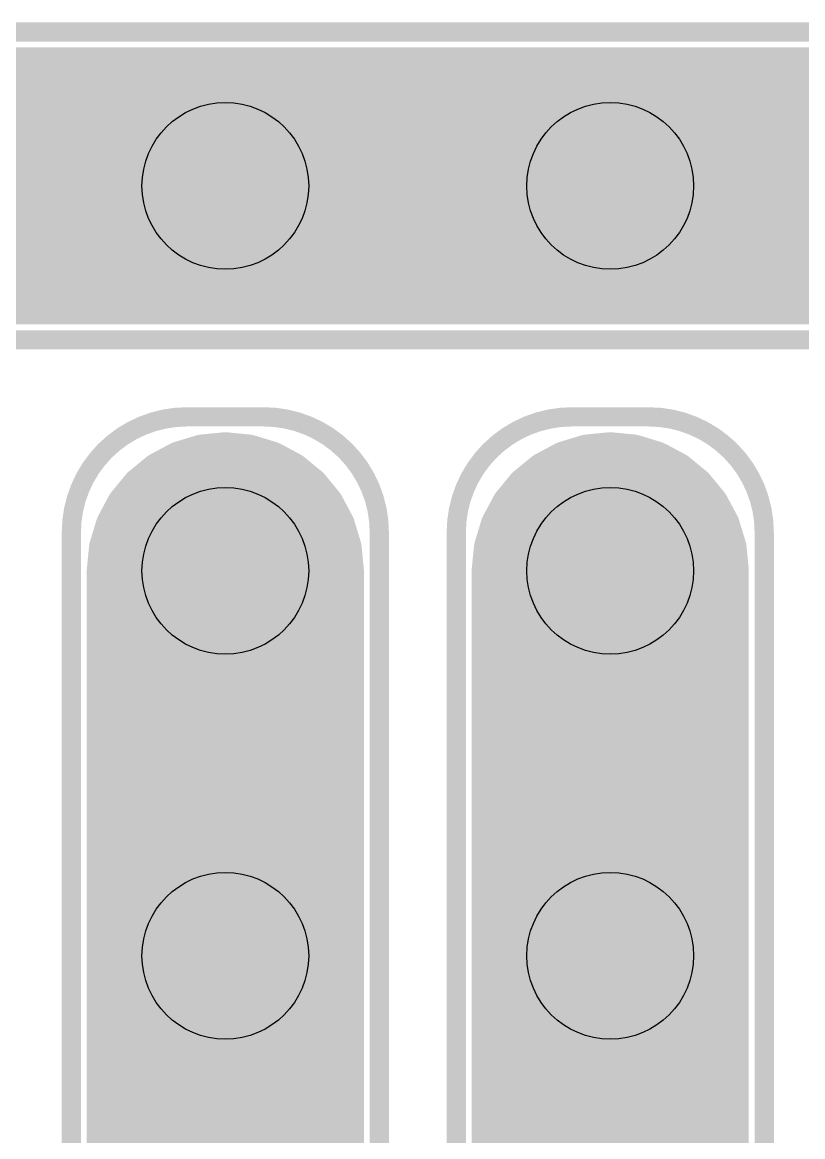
# Model space of a CAD drawing. Extents: x -0.4 to 91.5, y -0.3 to 57.4.
# Drawn here: x 41.59 to 46.74, y 21.03 to 28.38 of the extents above; entities that cross this region are included whole.
import ezdxf

# ---------------------------------------------------------------- set-up
doc = ezdxf.new("R2010")
doc.units = 0
for name, color, linetype in [('1', 12, 'CONTINUOUS'), ('16', 132, 'CONTINUOUS'), ('20', 53, 'CONTINUOUS'), ('21', 253, 'CONTINUOUS')]:
    doc.layers.add(name, color=color, linetype=linetype)

msp = doc.modelspace()

# ---------------------------------------------------------------- linework, layer by layer
at = {"layer": '1', "const_width": 0.3048}
for points in [[(37.6619, 28.0416), (65.9701, 28.0416)], [(37.846, 28.067), (65.786, 28.067)], [(37.2194, 27.7368), (66.4126, 27.7368)], [(37.0965, 27.432), (66.5355, 27.432)], [(37.1075, 27.1272), (66.5245, 27.1272)], [(37.2611, 26.8224), (66.371, 26.8224)], [(65.786, 26.543), (37.846, 26.543)], [(42.6344, 25.469), (42.7773, 25.5124)], [(42.7773, 25.5124), (42.926, 25.527)], [(42.926, 25.527), (43.0747, 25.5124)], [(43.0747, 25.5124), (43.2176, 25.469)], [(45.1744, 25.469), (45.3173, 25.5124)], [(45.3173, 25.5124), (45.466, 25.527)], [(45.466, 25.527), (45.6147, 25.5124)], [(45.6147, 25.5124), (45.7576, 25.469)], [(42.5027, 25.3986), (42.6344, 25.469)], [(43.2176, 25.469), (43.3493, 25.3986)], [(45.0427, 25.3986), (45.1744, 25.469)], [(45.7576, 25.469), (45.8893, 25.3986)], [(42.3872, 25.3038), (42.5027, 25.3986)], [(43.3493, 25.3986), (43.4648, 25.3038)], [(44.9272, 25.3038), (45.0427, 25.3986)], [(45.8893, 25.3986), (46.0048, 25.3038)], [(42.2924, 25.1883), (42.3872, 25.3038)], [(42.3827, 25.2984), (43.4693, 25.2984)], [(43.4648, 25.3038), (43.5596, 25.1883)], [(44.8324, 25.1883), (44.9272, 25.3038)], [(44.9227, 25.2984), (46.0093, 25.2984)], [(46.0048, 25.3038), (46.0996, 25.1883)], [(42.222, 25.0566), (42.2924, 25.1883)], [(43.5596, 25.1883), (43.63, 25.0566)], [(44.762, 25.0566), (44.8324, 25.1883)], [(46.0996, 25.1883), (46.17, 25.0566)], [(42.1786, 24.9137), (42.222, 25.0566)], [(43.63, 25.0566), (43.6734, 24.9137)], [(44.7186, 24.9137), (44.762, 25.0566)], [(46.17, 25.0566), (46.2134, 24.9137)], [(42.2029, 24.9936), (43.6491, 24.9936)], [(44.7429, 24.9936), (46.1891, 24.9936)], [(42.164, 24.765), (42.1786, 24.9137)], [(43.6734, 24.9137), (43.688, 24.765)], [(44.704, 24.765), (44.7186, 24.9137)], [(46.2134, 24.9137), (46.228, 24.765)], [(42.164, 14.605), (42.164, 24.765)], [(43.688, 24.765), (43.688, 14.605)], [(44.704, 14.605), (44.704, 24.765)], [(46.228, 24.765), (46.228, 14.605)], [(42.164, 24.6888), (43.688, 24.6888)], [(44.704, 24.6888), (46.228, 24.6888)], [(42.164, 24.384), (43.688, 24.384)], [(44.704, 24.384), (46.228, 24.384)], [(42.164, 24.0792), (43.688, 24.0792)], [(44.704, 24.0792), (46.228, 24.0792)], [(42.164, 23.7744), (43.688, 23.7744)], [(44.704, 23.7744), (46.228, 23.7744)], [(42.164, 23.4696), (43.688, 23.4696)], [(44.704, 23.4696), (46.228, 23.4696)], [(42.164, 23.1648), (43.688, 23.1648)], [(44.704, 23.1648), (46.228, 23.1648)], [(42.164, 22.86), (43.688, 22.86)], [(44.704, 22.86), (46.228, 22.86)], [(42.164, 22.5552), (43.688, 22.5552)], [(44.704, 22.5552), (46.228, 22.5552)], [(42.164, 22.2504), (43.688, 22.2504)], [(44.704, 22.2504), (46.228, 22.2504)], [(42.164, 21.9456), (43.688, 21.9456)], [(44.704, 21.9456), (46.228, 21.9456)], [(42.164, 21.6408), (43.688, 21.6408)], [(44.704, 21.6408), (46.228, 21.6408)], [(42.164, 21.336), (43.688, 21.336)], [(44.704, 21.336), (46.228, 21.336)], [(42.164, 21.0312), (43.688, 21.0312)], [(44.704, 21.0312), (46.228, 21.0312)]]:
    msp.add_lwpolyline(points, dxfattribs=at)
at = {"layer": '1', "const_width": 0.1524}
for points in [[(42.7699, 25.5882, 1), (42.7848, 25.4365)], [(42.7995, 25.4394, 1), (42.7552, 25.5853)], [(42.9335, 25.6028, 1), (42.9185, 25.4512)], [(42.9335, 25.4512, 1), (42.9185, 25.6028)], [(43.0968, 25.5853, 1), (43.0525, 25.4394)], [(43.0672, 25.4365, 1), (43.0821, 25.5882)], [(45.3099, 25.5882, 1), (45.3248, 25.4365)], [(45.3395, 25.4394, 1), (45.2952, 25.5853)], [(45.4735, 25.6028, 1), (45.4585, 25.4512)], [(45.4735, 25.4512, 1), (45.4585, 25.6028)], [(45.6368, 25.5853, 1), (45.5925, 25.4394)], [(45.6072, 25.4365, 1), (45.6221, 25.5882)], [(42.6123, 25.5419, 1), (42.6565, 25.3961)], [(42.6703, 25.4018, 1), (42.5985, 25.5362)], [(43.2535, 25.5362, 1), (43.1817, 25.4018)], [(43.1955, 25.3961, 1), (43.2397, 25.5419)], [(45.1523, 25.5419, 1), (45.1965, 25.3961)], [(45.2103, 25.4018, 1), (45.1385, 25.5362)], [(45.7935, 25.5362, 1), (45.7217, 25.4018)], [(45.7355, 25.3961, 1), (45.7797, 25.5419)], [(42.4667, 25.4658, 1), (42.5386, 25.3314)], [(42.551, 25.3397, 1), (42.4543, 25.4575)], [(43.3977, 25.4575, 1), (43.301, 25.3397)], [(43.3134, 25.3314, 1), (43.3853, 25.4658)], [(45.0067, 25.4658, 1), (45.0786, 25.3314)], [(45.091, 25.3397, 1), (44.9943, 25.4575)], [(45.9377, 25.4575, 1), (45.841, 25.3397)], [(45.8534, 25.3314, 1), (45.9253, 25.4658)], [(42.3827, 25.3746, 1), (42.3827, 25.2222)], [(42.4461, 25.2555, 1), (42.3283, 25.3522)], [(43.5237, 25.3522, 1), (43.4059, 25.2555)], [(43.4693, 25.2222, 1), (43.4693, 25.3746)], [(44.9227, 25.3746, 1), (44.9227, 25.2222)], [(44.9861, 25.2555, 1), (44.8683, 25.3522)], [(46.0637, 25.3522, 1), (45.9459, 25.2555)], [(46.0093, 25.2222, 1), (46.0093, 25.3746)], [(42.3388, 25.3627, 1), (42.4355, 25.2449)], [(43.4165, 25.2449, 1), (43.5132, 25.3627)], [(44.8788, 25.3627, 1), (44.9755, 25.2449)], [(45.9565, 25.2449, 1), (46.0532, 25.3627)], [(42.2335, 25.2367, 1), (42.3513, 25.14)], [(42.3596, 25.1524, 1), (42.2252, 25.2243)], [(43.6268, 25.2243, 1), (43.4924, 25.1524)], [(43.5007, 25.14, 1), (43.6185, 25.2367)], [(44.7735, 25.2367, 1), (44.8913, 25.14)], [(44.8996, 25.1524, 1), (44.7652, 25.2243)], [(46.1668, 25.2243, 1), (46.0324, 25.1524)], [(46.0407, 25.14, 1), (46.1585, 25.2367)], [(42.1548, 25.0925, 1), (42.2892, 25.0207)], [(42.2949, 25.0345, 1), (42.1491, 25.0787)], [(43.7029, 25.0787, 1), (43.5571, 25.0345)], [(43.5628, 25.0207, 1), (43.6972, 25.0925)], [(44.6948, 25.0925, 1), (44.8292, 25.0207)], [(44.8349, 25.0345, 1), (44.6891, 25.0787)], [(46.2429, 25.0787, 1), (46.0971, 25.0345)], [(46.1028, 25.0207, 1), (46.2372, 25.0925)], [(42.2029, 25.0698, 1), (42.2029, 24.9174)], [(43.6491, 24.9174, 1), (43.6491, 25.0698)], [(44.7429, 25.0698, 1), (44.7429, 24.9174)], [(46.1891, 24.9174, 1), (46.1891, 25.0698)], [(42.1057, 24.9358, 1), (42.2516, 24.8915)], [(42.2545, 24.9062, 1), (42.1028, 24.9211)], [(43.7492, 24.9211, 1), (43.5975, 24.9062)], [(43.6004, 24.8915, 1), (43.7463, 24.9358)], [(44.6457, 24.9358, 1), (44.7916, 24.8915)], [(44.7945, 24.9062, 1), (44.6428, 24.9211)], [(46.2892, 24.9211, 1), (46.1375, 24.9062)], [(46.1404, 24.8915, 1), (46.2863, 24.9358)], [(42.2402, 24.765, 1), (42.0878, 24.765)], [(43.7642, 24.765, 1), (43.6118, 24.765)], [(44.7802, 24.765, 1), (44.6278, 24.765)], [(46.3042, 24.765, 1), (46.1518, 24.765)], [(42.0882, 24.7725, 1), (42.2398, 24.7575)], [(42.164, 24.765, 1), (42.164, 24.6126)], [(43.6122, 24.7575, 1), (43.7638, 24.7725)], [(43.688, 24.6126, 1), (43.688, 24.765)], [(44.6282, 24.7725, 1), (44.7798, 24.7575)], [(44.704, 24.765, 1), (44.704, 24.6126)], [(46.1522, 24.7575, 1), (46.3038, 24.7725)], [(46.228, 24.6126, 1), (46.228, 24.765)], [(42.164, 24.4602, 1), (42.164, 24.3078)], [(43.688, 24.3078, 1), (43.688, 24.4602)], [(44.704, 24.4602, 1), (44.704, 24.3078)], [(46.228, 24.3078, 1), (46.228, 24.4602)], [(42.164, 24.1554, 1), (42.164, 24.003)], [(43.688, 24.003, 1), (43.688, 24.1554)], [(44.704, 24.1554, 1), (44.704, 24.003)], [(46.228, 24.003, 1), (46.228, 24.1554)], [(42.164, 23.8506, 1), (42.164, 23.6982)], [(43.688, 23.6982, 1), (43.688, 23.8506)], [(44.704, 23.8506, 1), (44.704, 23.6982)], [(46.228, 23.6982, 1), (46.228, 23.8506)], [(42.164, 23.5458, 1), (42.164, 23.3934)], [(43.688, 23.3934, 1), (43.688, 23.5458)], [(44.704, 23.5458, 1), (44.704, 23.3934)], [(46.228, 23.3934, 1), (46.228, 23.5458)], [(42.164, 23.241, 1), (42.164, 23.0886)], [(43.688, 23.0886, 1), (43.688, 23.241)], [(44.704, 23.241, 1), (44.704, 23.0886)], [(46.228, 23.0886, 1), (46.228, 23.241)], [(42.164, 22.9362, 1), (42.164, 22.7838)], [(43.688, 22.7838, 1), (43.688, 22.9362)], [(44.704, 22.9362, 1), (44.704, 22.7838)], [(46.228, 22.7838, 1), (46.228, 22.9362)], [(42.164, 22.6314, 1), (42.164, 22.479)], [(43.688, 22.479, 1), (43.688, 22.6314)], [(44.704, 22.6314, 1), (44.704, 22.479)], [(46.228, 22.479, 1), (46.228, 22.6314)], [(42.164, 22.3266, 1), (42.164, 22.1742)], [(43.688, 22.1742, 1), (43.688, 22.3266)], [(44.704, 22.3266, 1), (44.704, 22.1742)], [(46.228, 22.1742, 1), (46.228, 22.3266)], [(42.164, 22.0218, 1), (42.164, 21.8694)], [(43.688, 21.8694, 1), (43.688, 22.0218)], [(44.704, 22.0218, 1), (44.704, 21.8694)], [(46.228, 21.8694, 1), (46.228, 22.0218)], [(42.164, 21.717, 1), (42.164, 21.5646)], [(43.688, 21.5646, 1), (43.688, 21.717)], [(44.704, 21.717, 1), (44.704, 21.5646)], [(46.228, 21.5646, 1), (46.228, 21.717)], [(42.164, 21.4122, 1), (42.164, 21.2598)], [(43.688, 21.2598, 1), (43.688, 21.4122)], [(44.704, 21.4122, 1), (44.704, 21.2598)], [(46.228, 21.2598, 1), (46.228, 21.4122)], [(42.164, 21.1074, 1), (42.164, 20.955)], [(43.688, 20.955, 1), (43.688, 21.1074)], [(44.704, 21.1074, 1), (44.704, 20.955)], [(46.228, 20.955, 1), (46.228, 21.1074)]]:
    msp.add_lwpolyline(points, format="xyb", dxfattribs=at)
at = {"layer": '16', "const_width": 0.3048}
for points in [[(37.6619, 28.0416), (65.9701, 28.0416)], [(65.786, 28.067), (37.846, 28.067)], [(37.2194, 27.7368), (66.4126, 27.7368)], [(37.0965, 27.432), (66.5355, 27.432)], [(37.1075, 27.1272), (66.5245, 27.1272)], [(37.261, 26.8224), (66.371, 26.8224)], [(37.846, 26.543), (65.786, 26.543)], [(42.7773, 25.5124), (42.6344, 25.469)], [(42.926, 25.527), (42.7773, 25.5124)], [(43.0747, 25.5124), (42.926, 25.527)], [(43.2176, 25.469), (43.0747, 25.5124)], [(45.3173, 25.5124), (45.1744, 25.469)], [(45.466, 25.527), (45.3173, 25.5124)], [(45.6147, 25.5124), (45.466, 25.527)], [(45.7576, 25.469), (45.6147, 25.5124)], [(42.6344, 25.469), (42.5027, 25.3986)], [(43.3493, 25.3986), (43.2176, 25.469)], [(45.1744, 25.469), (45.0427, 25.3986)], [(45.8893, 25.3986), (45.7576, 25.469)], [(42.5027, 25.3986), (42.3872, 25.3038)], [(43.4648, 25.3038), (43.3493, 25.3986)], [(45.0427, 25.3986), (44.9272, 25.3038)], [(46.0048, 25.3038), (45.8893, 25.3986)], [(42.3872, 25.3038), (42.2924, 25.1883)], [(42.3827, 25.2984), (43.4693, 25.2984)], [(43.5596, 25.1883), (43.4648, 25.3038)], [(44.9272, 25.3038), (44.8324, 25.1883)], [(44.9227, 25.2984), (46.0093, 25.2984)], [(46.0996, 25.1883), (46.0048, 25.3038)], [(42.2924, 25.1883), (42.222, 25.0566)], [(43.63, 25.0566), (43.5596, 25.1883)], [(44.8324, 25.1883), (44.762, 25.0566)], [(46.17, 25.0566), (46.0996, 25.1883)], [(42.222, 25.0566), (42.1786, 24.9137)], [(43.6734, 24.9137), (43.63, 25.0566)], [(44.762, 25.0566), (44.7186, 24.9137)], [(46.2134, 24.9137), (46.17, 25.0566)], [(42.2029, 24.9936), (43.6491, 24.9936)], [(44.7429, 24.9936), (46.1891, 24.9936)], [(42.1786, 24.9137), (42.164, 24.765)], [(43.688, 24.765), (43.6734, 24.9137)], [(44.7186, 24.9137), (44.704, 24.765)], [(46.228, 24.765), (46.2134, 24.9137)], [(42.164, 24.765), (42.164, 14.605)], [(43.688, 14.605), (43.688, 24.765)], [(44.704, 24.765), (44.704, 14.605)], [(46.228, 14.605), (46.228, 24.765)], [(42.164, 24.6888), (43.688, 24.6888)], [(44.704, 24.6888), (46.228, 24.6888)], [(42.164, 24.384), (43.688, 24.384)], [(44.704, 24.384), (46.228, 24.384)], [(42.164, 24.0792), (43.688, 24.0792)], [(44.704, 24.0792), (46.228, 24.0792)], [(42.164, 23.7744), (43.688, 23.7744)], [(44.704, 23.7744), (46.228, 23.7744)], [(42.164, 23.4696), (43.688, 23.4696)], [(44.704, 23.4696), (46.228, 23.4696)], [(42.164, 23.1648), (43.688, 23.1648)], [(44.704, 23.1648), (46.228, 23.1648)], [(42.164, 22.86), (43.688, 22.86)], [(44.704, 22.86), (46.228, 22.86)], [(42.164, 22.5552), (43.688, 22.5552)], [(44.704, 22.5552), (46.228, 22.5552)], [(42.164, 22.2504), (43.688, 22.2504)], [(44.704, 22.2504), (46.228, 22.2504)], [(42.164, 21.9456), (43.688, 21.9456)], [(44.704, 21.9456), (46.228, 21.9456)], [(42.164, 21.6408), (43.688, 21.6408)], [(44.704, 21.6408), (46.228, 21.6408)], [(42.164, 21.336), (43.688, 21.336)], [(44.704, 21.336), (46.228, 21.336)], [(42.164, 21.0312), (43.688, 21.0312)], [(44.704, 21.0312), (46.228, 21.0312)]]:
    msp.add_lwpolyline(points, dxfattribs=at)
at = {"layer": '16', "const_width": 0.1524}
for points in [[(42.7699, 25.5882, 1), (42.7848, 25.4365)], [(42.7995, 25.4394, 1), (42.7552, 25.5853)], [(42.9335, 25.6028, 1), (42.9185, 25.4512)], [(42.9335, 25.4512, 1), (42.9185, 25.6028)], [(43.0968, 25.5853, 1), (43.0525, 25.4394)], [(43.0672, 25.4365, 1), (43.0821, 25.5882)], [(45.3099, 25.5882, 1), (45.3248, 25.4365)], [(45.3395, 25.4394, 1), (45.2952, 25.5853)], [(45.4735, 25.6028, 1), (45.4585, 25.4512)], [(45.4735, 25.4512, 1), (45.4585, 25.6028)], [(45.6368, 25.5853, 1), (45.5925, 25.4394)], [(45.6072, 25.4365, 1), (45.6221, 25.5882)], [(42.6123, 25.5419, 1), (42.6565, 25.3961)], [(42.6703, 25.4018, 1), (42.5985, 25.5362)], [(43.2535, 25.5362, 1), (43.1817, 25.4018)], [(43.1955, 25.3961, 1), (43.2397, 25.5419)], [(45.1523, 25.5419, 1), (45.1965, 25.3961)], [(45.2103, 25.4018, 1), (45.1385, 25.5362)], [(45.7935, 25.5362, 1), (45.7217, 25.4018)], [(45.7355, 25.3961, 1), (45.7797, 25.5419)], [(42.4667, 25.4658, 1), (42.5386, 25.3314)], [(42.551, 25.3397, 1), (42.4543, 25.4575)], [(43.3977, 25.4575, 1), (43.301, 25.3397)], [(43.3134, 25.3314, 1), (43.3853, 25.4658)], [(45.0067, 25.4658, 1), (45.0786, 25.3314)], [(45.091, 25.3397, 1), (44.9943, 25.4575)], [(45.9377, 25.4575, 1), (45.841, 25.3397)], [(45.8534, 25.3314, 1), (45.9253, 25.4658)], [(42.3827, 25.3746, 1), (42.3827, 25.2222)], [(42.4461, 25.2555, 1), (42.3283, 25.3522)], [(43.5237, 25.3522, 1), (43.4059, 25.2555)], [(43.4693, 25.2222, 1), (43.4693, 25.3746)], [(44.9227, 25.3746, 1), (44.9227, 25.2222)], [(44.9861, 25.2555, 1), (44.8683, 25.3522)], [(46.0637, 25.3522, 1), (45.9459, 25.2555)], [(46.0093, 25.2222, 1), (46.0093, 25.3746)], [(42.3388, 25.3627, 1), (42.4355, 25.2449)], [(43.4165, 25.2449, 1), (43.5132, 25.3627)], [(44.8788, 25.3627, 1), (44.9755, 25.2449)], [(45.9565, 25.2449, 1), (46.0532, 25.3627)], [(42.2335, 25.2367, 1), (42.3513, 25.14)], [(42.3596, 25.1524, 1), (42.2252, 25.2243)], [(43.6268, 25.2243, 1), (43.4924, 25.1524)], [(43.5007, 25.14, 1), (43.6185, 25.2367)], [(44.7735, 25.2367, 1), (44.8913, 25.14)], [(44.8996, 25.1524, 1), (44.7652, 25.2243)], [(46.1668, 25.2243, 1), (46.0324, 25.1524)], [(46.0407, 25.14, 1), (46.1585, 25.2367)], [(42.1548, 25.0925, 1), (42.2892, 25.0207)], [(42.2949, 25.0345, 1), (42.1491, 25.0787)], [(43.7029, 25.0787, 1), (43.5571, 25.0345)], [(43.5628, 25.0207, 1), (43.6972, 25.0925)], [(44.6948, 25.0925, 1), (44.8292, 25.0207)], [(44.8349, 25.0345, 1), (44.6891, 25.0787)], [(46.2429, 25.0787, 1), (46.0971, 25.0345)], [(46.1028, 25.0207, 1), (46.2372, 25.0925)], [(42.2029, 25.0698, 1), (42.2029, 24.9174)], [(43.6491, 24.9174, 1), (43.6491, 25.0698)], [(44.7429, 25.0698, 1), (44.7429, 24.9174)], [(46.1891, 24.9174, 1), (46.1891, 25.0698)], [(42.1057, 24.9358, 1), (42.2516, 24.8915)], [(42.2545, 24.9062, 1), (42.1028, 24.9211)], [(43.7492, 24.9211, 1), (43.5975, 24.9062)], [(43.6004, 24.8915, 1), (43.7463, 24.9358)], [(44.6457, 24.9358, 1), (44.7916, 24.8915)], [(44.7945, 24.9062, 1), (44.6428, 24.9211)], [(46.2892, 24.9211, 1), (46.1375, 24.9062)], [(46.1404, 24.8915, 1), (46.2863, 24.9358)], [(42.2402, 24.765, 1), (42.0878, 24.765)], [(43.7642, 24.765, 1), (43.6118, 24.765)], [(44.7802, 24.765, 1), (44.6278, 24.765)], [(46.3042, 24.765, 1), (46.1518, 24.765)], [(42.0882, 24.7725, 1), (42.2398, 24.7575)], [(42.164, 24.765, 1), (42.164, 24.6126)], [(43.6122, 24.7575, 1), (43.7638, 24.7725)], [(43.688, 24.6126, 1), (43.688, 24.765)], [(44.6282, 24.7725, 1), (44.7798, 24.7575)], [(44.704, 24.765, 1), (44.704, 24.6126)], [(46.1522, 24.7575, 1), (46.3038, 24.7725)], [(46.228, 24.6126, 1), (46.228, 24.765)], [(42.164, 24.4602, 1), (42.164, 24.3078)], [(43.688, 24.3078, 1), (43.688, 24.4602)], [(44.704, 24.4602, 1), (44.704, 24.3078)], [(46.228, 24.3078, 1), (46.228, 24.4602)], [(42.164, 24.1554, 1), (42.164, 24.003)], [(43.688, 24.003, 1), (43.688, 24.1554)], [(44.704, 24.1554, 1), (44.704, 24.003)], [(46.228, 24.003, 1), (46.228, 24.1554)], [(42.164, 23.8506, 1), (42.164, 23.6982)], [(43.688, 23.6982, 1), (43.688, 23.8506)], [(44.704, 23.8506, 1), (44.704, 23.6982)], [(46.228, 23.6982, 1), (46.228, 23.8506)], [(42.164, 23.5458, 1), (42.164, 23.3934)], [(43.688, 23.3934, 1), (43.688, 23.5458)], [(44.704, 23.5458, 1), (44.704, 23.3934)], [(46.228, 23.3934, 1), (46.228, 23.5458)], [(42.164, 23.241, 1), (42.164, 23.0886)], [(43.688, 23.0886, 1), (43.688, 23.241)], [(44.704, 23.241, 1), (44.704, 23.0886)], [(46.228, 23.0886, 1), (46.228, 23.241)], [(42.164, 22.9362, 1), (42.164, 22.7838)], [(43.688, 22.7838, 1), (43.688, 22.9362)], [(44.704, 22.9362, 1), (44.704, 22.7838)], [(46.228, 22.7838, 1), (46.228, 22.9362)], [(42.164, 22.6314, 1), (42.164, 22.479)], [(43.688, 22.479, 1), (43.688, 22.6314)], [(44.704, 22.6314, 1), (44.704, 22.479)], [(46.228, 22.479, 1), (46.228, 22.6314)], [(42.164, 22.3266, 1), (42.164, 22.1742)], [(43.688, 22.1742, 1), (43.688, 22.3266)], [(44.704, 22.3266, 1), (44.704, 22.1742)], [(46.228, 22.1742, 1), (46.228, 22.3266)], [(42.164, 22.0218, 1), (42.164, 21.8694)], [(43.688, 21.8694, 1), (43.688, 22.0218)], [(44.704, 22.0218, 1), (44.704, 21.8694)], [(46.228, 21.8694, 1), (46.228, 22.0218)], [(42.164, 21.717, 1), (42.164, 21.5646)], [(43.688, 21.5646, 1), (43.688, 21.717)], [(44.704, 21.717, 1), (44.704, 21.5646)], [(46.228, 21.5646, 1), (46.228, 21.717)], [(42.164, 21.4122, 1), (42.164, 21.2598)], [(43.688, 21.2598, 1), (43.688, 21.4122)], [(44.704, 21.4122, 1), (44.704, 21.2598)], [(46.228, 21.2598, 1), (46.228, 21.4122)], [(42.164, 21.1074, 1), (42.164, 20.955)], [(43.688, 20.955, 1), (43.688, 21.1074)], [(44.704, 21.1074, 1), (44.704, 20.955)], [(46.228, 20.955, 1), (46.228, 21.1074)]]:
    msp.add_lwpolyline(points, format="xyb", dxfattribs=at)
at = {"layer": '20'}
for centre in [(42.926, 27.305), (45.466, 27.305), (42.926, 24.765), (45.466, 24.765), (42.926, 22.225), (45.466, 22.225)]:
    msp.add_circle(centre, 0.55, dxfattribs=at)
at = {"layer": '21', "const_width": 0.127}
for points in [[(37.592, 28.321), (66.04, 28.321)], [(66.04, 26.289), (37.592, 26.289)], [(42.672, 25.781), (43.18, 25.781)], [(45.212, 25.781), (45.72, 25.781)], [(41.91, 14.351), (41.91, 25.019)], [(43.942, 25.019), (43.942, 14.351)], [(44.45, 14.351), (44.45, 25.019)], [(46.482, 25.019), (46.482, 14.351)]]:
    msp.add_lwpolyline(points, dxfattribs=at)
at = {"layer": '21'}
for points, const_width in [([(42.672, 25.781, 0.4142), (41.91, 25.019)], 0.127), ([(42.672, 25.8128, 1), (42.672, 25.7493)], 0.0635), ([(42.672, 25.7493, 1), (42.672, 25.8128)], 0.0635), ([(43.942, 25.019, 0.4142), (43.18, 25.781)], 0.127), ([(43.18, 25.8128, 1), (43.18, 25.7493)], 0.0635), ([(43.18, 25.7493, 1), (43.18, 25.8128)], 0.0635), ([(45.212, 25.781, 0.4142), (44.45, 25.019)], 0.127), ([(45.212, 25.8128, 1), (45.212, 25.7493)], 0.0635), ([(45.212, 25.7493, 1), (45.212, 25.8128)], 0.0635), ([(46.482, 25.019, 0.4142), (45.72, 25.781)], 0.127), ([(45.72, 25.8128, 1), (45.72, 25.7493)], 0.0635), ([(45.72, 25.7493, 1), (45.72, 25.8128)], 0.0635), ([(41.9418, 25.019, 1), (41.8783, 25.019)], 0.0635), ([(43.9738, 25.019, 1), (43.9102, 25.019)], 0.0635), ([(44.4818, 25.019, 1), (44.4183, 25.019)], 0.0635), ([(46.5138, 25.019, 1), (46.4502, 25.019)], 0.0635), ([(41.8783, 25.019, 1), (41.9418, 25.019)], 0.0635), ([(43.9102, 25.019, 1), (43.9738, 25.019)], 0.0635), ([(44.4183, 25.019, 1), (44.4818, 25.019)], 0.0635), ([(46.4502, 25.019, 1), (46.5138, 25.019)], 0.0635)]:
    msp.add_lwpolyline(points, format="xyb", dxfattribs=dict(at, const_width=const_width))

doc.saveas('drawing.dxf')
